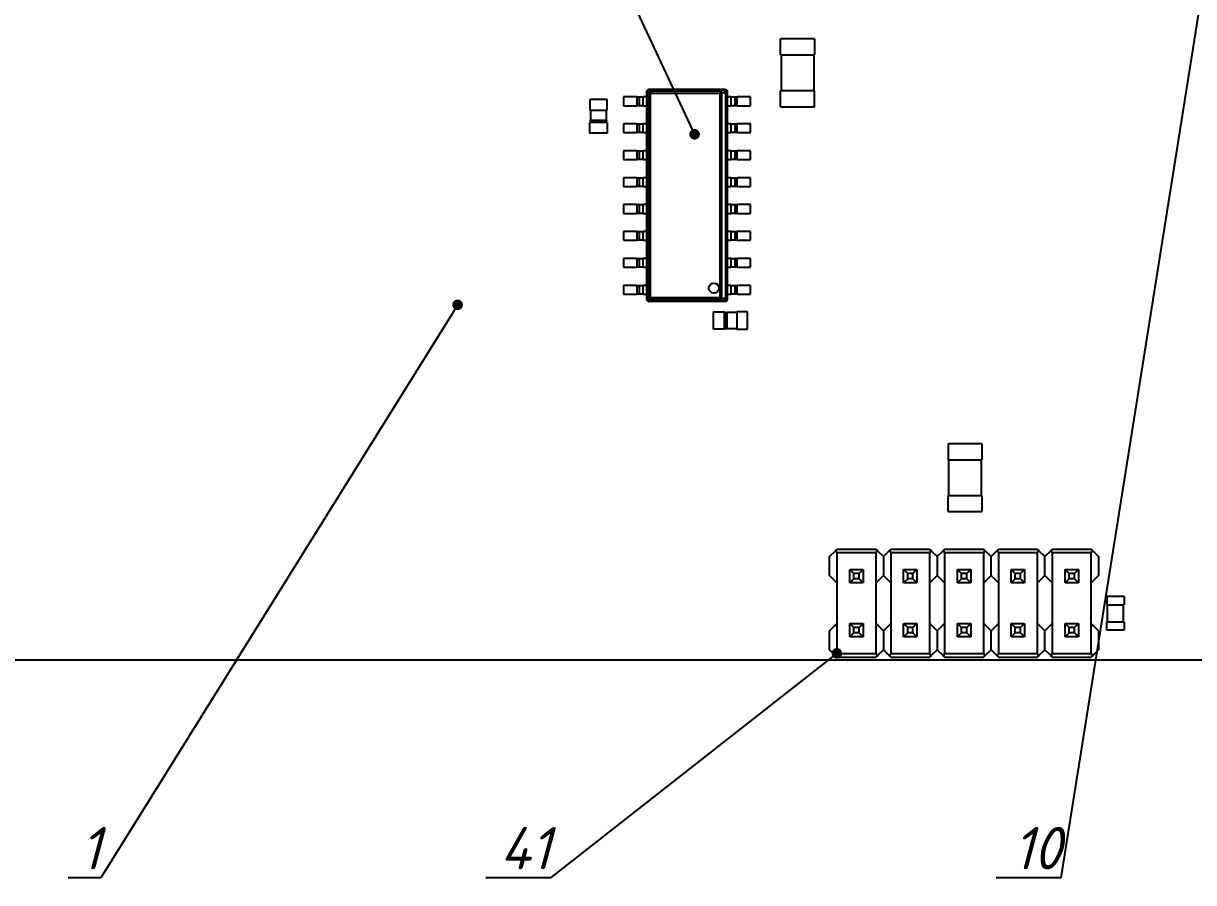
# Model space of a CAD drawing. Header units: millimetres. Extents: x 461 to 1302, y 117 to 711.
# Drawn here: x 597 to 707.5, y 428.7 to 509.8 of the extents above; entities that cross this region are included whole.
import ezdxf
from ezdxf import colors
from ezdxf.entities.mleader import LeaderData, LeaderLine
from ezdxf.math import Vec2, Vec3

# ---------------------------------------------------------------- set-up
doc = ezdxf.new("R2010")
doc.units = ezdxf.units.MM
doc.layers.get('0').update_dxf_attribs({"lineweight": 50})
doc.styles.add('GOST-2.304_Type-B_italic', font='')
doc.styles.get('GOST-2.304_Type-B_italic').set_extended_font_data('GOST Common', italic=True)

# ---------------------------------------------------------------- blocks, each defined once
blk = doc.blocks.new('_Dot')
at = {"color": 0, "linetype": 'ByBlock', "lineweight": -2}
blk.add_line((-0.5, 0), (-1, 0), dxfattribs=at)
at = {"color": 0, "linetype": 'ByBlock', "lineweight": 90, "const_width": 0.5}
blk.add_lwpolyline([(-0.25, 0, 1), (0.25, 0, 1)], format="xyb", close=True, dxfattribs=at)

msp = doc.modelspace()

# ---------------------------------------------------------------- linework, layer by layer
at = {"color": 7, "linetype": 'Continuous', "lineweight": 25}
for p, q in [((671.702, 508.309), (668.502, 508.309)), ((668.502, 506.809), (668.502, 508.309)), ((671.702, 508.309), (671.702, 506.809)), ((668.502, 506.809), (671.702, 506.809)), ((668.552, 506.809), (668.552, 503.409)), ((671.652, 503.409), (671.652, 506.809)), ((653.667, 502.834), (653.667, 502.014)), ((654.937, 502.834), (653.667, 502.834)), ((654.937, 502.834), (654.937, 502.014)), ((654.937, 502.834), (655.137, 502.834)), ((655.137, 502.834), (655.137, 502.014)), ((655.137, 502.834), (655.537, 502.834)), ((655.537, 502.014), (655.537, 502.834)), ((655.867, 502.834), (655.537, 502.834)), ((655.869, 503.334), (655.867, 503.334)), ((655.867, 502.834), (655.867, 503.334)), ((655.867, 502.834), (655.867, 502.014)), ((655.869, 503.334), (656.012, 503.191)), ((655.869, 483.734), (655.869, 503.334)), ((656.012, 503.191), (656.012, 483.877)), ((656.21, 503.191), (656.012, 503.191)), ((656.07, 503.534), (656.015, 503.527)), ((656.067, 503.534), (656.067, 503.533)), ((663.267, 503.534), (656.067, 503.534)), ((656.21, 503.39), (656.067, 503.533)), ((656.067, 503.533), (663.267, 503.533)), ((656.21, 503.39), (656.21, 503.191)), ((662.785, 503.39), (656.21, 503.39)), ((656.21, 483.877), (656.21, 503.191)), ((656.21, 503.191), (662.785, 503.191)), ((663.164, 503.43), (662.785, 503.39)), ((662.785, 503.191), (662.785, 503.39)), ((662.785, 503.191), (662.926, 503.191)), ((662.785, 483.877), (662.785, 503.191)), ((663.306, 503.231), (662.926, 503.191)), ((662.926, 503.191), (662.926, 483.877)), ((663.267, 503.533), (663.164, 503.43)), ((663.267, 503.533), (663.267, 503.534)), ((663.306, 503.231), (663.306, 483.837)), ((663.363, 503.231), (663.306, 503.231)), ((663.466, 503.334), (663.363, 503.231)), ((663.363, 503.231), (663.363, 483.837)), ((663.466, 503.334), (663.466, 483.734)), ((663.467, 503.334), (663.466, 503.334)), ((663.467, 502.834), (663.467, 503.334)), ((663.467, 502.014), (663.467, 502.834)), ((663.797, 502.834), (663.467, 502.834)), ((663.797, 502.834), (663.797, 502.014)), ((663.797, 502.834), (664.197, 502.834)), ((664.197, 502.014), (664.197, 502.834)), ((664.197, 502.834), (664.397, 502.834)), ((664.397, 502.014), (664.397, 502.834)), ((665.667, 502.834), (664.397, 502.834)), ((665.667, 502.014), (665.667, 502.834)), ((671.702, 503.409), (668.502, 503.409)), ((668.502, 501.909), (668.502, 503.409)), ((671.702, 501.909), (671.702, 503.409)), ((650.49, 502.605), (650.49, 501.589)), ((652.114, 502.605), (650.49, 502.605)), ((650.49, 501.589), (652.114, 501.589)), ((650.54, 501.589), (650.54, 500.655)), ((652.064, 500.655), (652.064, 501.589)), ((652.114, 501.589), (652.114, 502.605)), ((653.667, 502.014), (654.937, 502.014)), ((655.137, 502.014), (654.937, 502.014)), ((655.537, 502.014), (655.137, 502.014)), ((655.537, 502.014), (655.867, 502.014)), ((655.867, 500.294), (655.867, 502.014)), ((663.467, 502.014), (663.797, 502.014)), ((663.467, 500.294), (663.467, 502.014)), ((664.197, 502.014), (663.797, 502.014)), ((664.397, 502.014), (664.197, 502.014)), ((664.397, 502.014), (665.667, 502.014)), ((668.502, 501.909), (671.702, 501.909)), ((650.534, 500.537), (650.534, 500.655)), ((650.534, 500.655), (652.07, 500.655)), ((652.07, 500.537), (650.534, 500.537)), ((650.54, 500.537), (650.54, 500.421)), ((652.064, 500.421), (652.064, 500.537)), ((652.07, 500.655), (652.07, 500.537)), ((652.114, 500.421), (650.49, 500.421)), ((650.49, 499.405), (650.49, 500.421)), ((652.114, 499.405), (650.49, 499.405)), ((652.114, 500.421), (652.114, 499.405)), ((653.667, 500.294), (653.667, 499.474)), ((654.937, 500.294), (653.667, 500.294)), ((653.667, 499.474), (654.937, 499.474)), ((654.937, 500.294), (654.937, 499.474)), ((654.937, 500.294), (655.137, 500.294)), ((655.137, 499.474), (654.937, 499.474)), ((655.137, 500.294), (655.137, 499.474)), ((655.137, 500.294), (655.537, 500.294)), ((655.537, 499.474), (655.137, 499.474)), ((655.537, 499.474), (655.537, 500.294)), ((655.867, 500.294), (655.537, 500.294)), ((655.537, 499.474), (655.867, 499.474)), ((655.867, 500.294), (655.867, 499.474)), ((655.867, 497.754), (655.867, 499.474)), ((663.797, 500.294), (663.467, 500.294)), ((663.467, 499.474), (663.467, 500.294)), ((663.467, 499.474), (663.797, 499.474)), ((663.467, 497.754), (663.467, 499.474)), ((663.797, 500.294), (663.797, 499.474)), ((663.797, 500.294), (664.197, 500.294)), ((664.197, 499.474), (663.797, 499.474)), ((664.197, 499.474), (664.197, 500.294)), ((664.197, 500.294), (664.397, 500.294)), ((664.397, 499.474), (664.197, 499.474)), ((664.397, 499.474), (664.397, 500.294)), ((665.667, 500.294), (664.397, 500.294)), ((664.397, 499.474), (665.667, 499.474)), ((665.667, 499.474), (665.667, 500.294)), ((653.667, 497.754), (653.667, 496.934)), ((654.937, 497.754), (653.667, 497.754)), ((654.937, 497.754), (654.937, 496.934)), ((654.937, 497.754), (655.137, 497.754)), ((655.137, 497.754), (655.137, 496.934)), ((655.137, 497.754), (655.537, 497.754)), ((655.537, 496.934), (655.537, 497.754)), ((655.867, 497.754), (655.537, 497.754)), ((655.867, 497.754), (655.867, 496.934)), ((663.467, 496.934), (663.467, 497.754)), ((663.797, 497.754), (663.467, 497.754)), ((663.797, 497.754), (663.797, 496.934)), ((663.797, 497.754), (664.197, 497.754)), ((664.197, 496.934), (664.197, 497.754)), ((664.197, 497.754), (664.397, 497.754)), ((664.397, 496.934), (664.397, 497.754)), ((665.667, 497.754), (664.397, 497.754)), ((665.667, 496.934), (665.667, 497.754)), ((653.667, 496.934), (654.937, 496.934)), ((655.137, 496.934), (654.937, 496.934)), ((655.537, 496.934), (655.137, 496.934)), ((655.537, 496.934), (655.867, 496.934)), ((655.867, 495.214), (655.867, 496.934)), ((663.467, 496.934), (663.797, 496.934)), ((663.467, 495.214), (663.467, 496.934)), ((664.197, 496.934), (663.797, 496.934)), ((664.397, 496.934), (664.197, 496.934)), ((664.397, 496.934), (665.667, 496.934)), ((653.667, 495.214), (653.667, 494.394)), ((654.937, 495.214), (653.667, 495.214)), ((654.937, 495.214), (654.937, 494.394)), ((654.937, 495.214), (655.137, 495.214)), ((655.137, 495.214), (655.137, 494.394)), ((655.137, 495.214), (655.537, 495.214)), ((655.537, 494.394), (655.537, 495.214)), ((655.867, 495.214), (655.537, 495.214)), ((655.867, 495.214), (655.867, 494.394)), ((663.797, 495.214), (663.467, 495.214)), ((663.467, 494.394), (663.467, 495.214)), ((663.797, 495.214), (663.797, 494.394)), ((663.797, 495.214), (664.197, 495.214)), ((664.197, 494.394), (664.197, 495.214)), ((664.197, 495.214), (664.397, 495.214)), ((664.397, 494.394), (664.397, 495.214)), ((665.667, 495.214), (664.397, 495.214)), ((665.667, 494.394), (665.667, 495.214)), ((653.667, 494.394), (654.937, 494.394)), ((655.137, 494.394), (654.937, 494.394)), ((655.537, 494.394), (655.137, 494.394)), ((655.537, 494.394), (655.867, 494.394)), ((655.867, 492.674), (655.867, 494.394)), ((663.467, 494.394), (663.797, 494.394)), ((663.467, 492.674), (663.467, 494.394)), ((664.197, 494.394), (663.797, 494.394)), ((664.397, 494.394), (664.197, 494.394)), ((664.397, 494.394), (665.667, 494.394)), ((653.667, 492.674), (653.667, 491.854)), ((654.937, 492.674), (653.667, 492.674)), ((653.667, 491.854), (654.937, 491.854)), ((654.937, 492.674), (654.937, 491.854)), ((654.937, 492.674), (655.137, 492.674)), ((655.137, 491.854), (654.937, 491.854)), ((655.137, 492.674), (655.137, 491.854)), ((655.137, 492.674), (655.537, 492.674)), ((655.537, 491.854), (655.137, 491.854)), ((655.537, 491.854), (655.537, 492.674)), ((655.867, 492.674), (655.537, 492.674)), ((655.537, 491.854), (655.867, 491.854)), ((655.867, 492.674), (655.867, 491.854)), ((655.867, 490.134), (655.867, 491.854)), ((663.797, 492.674), (663.467, 492.674)), ((663.467, 491.854), (663.467, 492.674)), ((663.467, 491.854), (663.797, 491.854)), ((663.467, 490.134), (663.467, 491.854)), ((663.797, 492.674), (663.797, 491.854)), ((663.797, 492.674), (664.197, 492.674)), ((664.197, 491.854), (663.797, 491.854)), ((664.197, 491.854), (664.197, 492.674)), ((664.197, 492.674), (664.397, 492.674)), ((664.397, 491.854), (664.197, 491.854)), ((664.397, 491.854), (664.397, 492.674)), ((665.667, 492.674), (664.397, 492.674)), ((664.397, 491.854), (665.667, 491.854)), ((665.667, 491.854), (665.667, 492.674)), ((653.667, 490.134), (653.667, 489.314)), ((654.937, 490.134), (653.667, 490.134)), ((654.937, 490.134), (654.937, 489.314)), ((654.937, 490.134), (655.137, 490.134)), ((655.137, 490.134), (655.137, 489.314)), ((655.137, 490.134), (655.537, 490.134)), ((655.537, 489.314), (655.537, 490.134)), ((655.867, 490.134), (655.537, 490.134)), ((655.867, 490.134), (655.867, 489.314)), ((663.797, 490.134), (663.467, 490.134)), ((663.467, 489.314), (663.467, 490.134)), ((663.797, 490.134), (663.797, 489.314)), ((663.797, 490.134), (664.197, 490.134)), ((664.197, 489.314), (664.197, 490.134)), ((664.197, 490.134), (664.397, 490.134)), ((664.397, 489.314), (664.397, 490.134)), ((665.667, 490.134), (664.397, 490.134)), ((665.667, 489.314), (665.667, 490.134)), ((653.667, 489.314), (654.937, 489.314)), ((655.137, 489.314), (654.937, 489.314)), ((655.537, 489.314), (655.137, 489.314)), ((655.537, 489.314), (655.867, 489.314)), ((655.867, 487.594), (655.867, 489.314)), ((663.467, 489.314), (663.797, 489.314)), ((663.467, 487.594), (663.467, 489.314)), ((664.197, 489.314), (663.797, 489.314)), ((664.397, 489.314), (664.197, 489.314)), ((664.397, 489.314), (665.667, 489.314)), ((653.667, 487.594), (653.667, 486.774)), ((654.937, 487.594), (653.667, 487.594)), ((654.937, 487.594), (654.937, 486.774)), ((654.937, 487.594), (655.137, 487.594)), ((655.137, 487.594), (655.137, 486.774)), ((655.137, 487.594), (655.537, 487.594)), ((655.537, 486.774), (655.537, 487.594)), ((655.867, 487.594), (655.537, 487.594)), ((655.867, 487.594), (655.867, 486.774)), ((663.797, 487.594), (663.467, 487.594)), ((663.467, 486.774), (663.467, 487.594)), ((663.797, 487.594), (663.797, 486.774)), ((663.797, 487.594), (664.197, 487.594)), ((664.197, 486.774), (664.197, 487.594)), ((664.197, 487.594), (664.397, 487.594)), ((664.397, 486.774), (664.397, 487.594)), ((665.667, 487.594), (664.397, 487.594)), ((665.667, 486.774), (665.667, 487.594)), ((653.667, 486.774), (654.937, 486.774)), ((655.137, 486.774), (654.937, 486.774)), ((655.537, 486.774), (655.137, 486.774)), ((655.537, 486.774), (655.867, 486.774)), ((655.867, 485.054), (655.867, 486.774)), ((663.467, 486.774), (663.797, 486.774)), ((663.467, 485.054), (663.467, 486.774)), ((664.197, 486.774), (663.797, 486.774)), ((664.397, 486.774), (664.197, 486.774)), ((664.397, 486.774), (665.667, 486.774)), ((653.667, 485.054), (653.667, 484.234)), ((654.937, 485.054), (653.667, 485.054)), ((654.937, 485.054), (654.937, 484.234)), ((654.937, 485.054), (655.137, 485.054)), ((655.137, 485.054), (655.137, 484.234)), ((655.137, 485.054), (655.537, 485.054)), ((655.537, 484.234), (655.537, 485.054)), ((655.867, 485.054), (655.537, 485.054)), ((655.867, 485.054), (655.867, 484.234)), ((663.467, 484.234), (663.467, 485.054)), ((663.797, 485.054), (663.467, 485.054)), ((663.797, 485.054), (663.797, 484.234)), ((663.797, 485.054), (664.197, 485.054)), ((664.197, 484.234), (664.197, 485.054)), ((664.197, 485.054), (664.397, 485.054)), ((664.397, 484.234), (664.397, 485.054)), ((665.667, 485.054), (664.397, 485.054)), ((665.667, 484.234), (665.667, 485.054)), ((653.667, 484.234), (654.937, 484.234)), ((655.137, 484.234), (654.937, 484.234)), ((655.537, 484.234), (655.137, 484.234)), ((655.537, 484.234), (655.867, 484.234)), ((655.867, 483.734), (655.867, 484.234)), ((663.467, 484.234), (663.797, 484.234)), ((663.467, 483.734), (663.467, 484.234)), ((664.197, 484.234), (663.797, 484.234)), ((664.397, 484.234), (664.197, 484.234)), ((664.397, 484.234), (665.667, 484.234)), ((655.867, 483.734), (655.869, 483.734)), ((656.012, 483.877), (655.869, 483.734)), ((656.012, 483.877), (656.21, 483.877)), ((656.015, 483.541), (656.07, 483.534)), ((656.21, 483.678), (656.067, 483.535)), ((663.267, 483.535), (656.067, 483.535)), ((656.067, 483.535), (656.067, 483.534)), ((663.267, 483.534), (656.067, 483.534)), ((656.21, 483.877), (656.21, 483.678)), ((662.785, 483.877), (656.21, 483.877)), ((662.785, 483.678), (656.21, 483.678)), ((662.785, 483.678), (662.785, 483.877)), ((662.926, 483.877), (662.785, 483.877)), ((663.164, 483.638), (662.785, 483.678)), ((662.926, 483.877), (663.306, 483.837)), ((663.267, 483.535), (663.164, 483.638)), ((663.267, 483.534), (663.267, 483.535)), ((663.306, 483.837), (663.363, 483.837)), ((663.363, 483.837), (663.466, 483.734)), ((663.46, 483.681), (663.467, 483.736)), ((663.466, 483.734), (663.467, 483.734)), ((662.172, 480.922), (662.172, 482.546)), ((662.172, 482.546), (663.188, 482.546)), ((663.188, 480.922), (663.188, 482.546)), ((663.304, 482.496), (663.188, 482.496)), ((663.304, 482.502), (663.422, 482.502)), ((663.304, 480.966), (663.304, 482.502)), ((663.422, 482.502), (663.422, 480.966)), ((664.356, 482.496), (663.422, 482.496)), ((665.372, 482.546), (664.356, 482.546)), ((664.356, 482.546), (664.356, 480.922)), ((665.372, 480.922), (665.372, 482.546)), ((663.188, 480.922), (662.172, 480.922)), ((663.188, 480.972), (663.304, 480.972)), ((663.422, 480.966), (663.304, 480.966)), ((663.422, 480.972), (664.356, 480.972)), ((664.356, 480.922), (665.372, 480.922)), ((684.302, 470.109), (684.302, 468.609)), ((687.502, 470.109), (684.302, 470.109)), ((687.502, 470.109), (687.502, 468.609)), ((684.302, 468.609), (687.502, 468.609)), ((684.352, 468.609), (684.352, 465.209)), ((687.452, 465.209), (687.452, 468.609)), ((687.502, 465.209), (684.302, 465.209)), ((684.302, 463.709), (684.302, 465.209)), ((687.502, 465.209), (687.502, 463.709)), ((684.302, 463.709), (687.502, 463.709)), ((673.122, 459.458), (673.712, 460.048)), ((677.511, 460.149), (673.813, 460.149)), ((673.813, 459.804), (673.813, 456.979)), ((677.511, 459.804), (673.813, 459.804)), ((677.511, 456.979), (677.511, 459.804)), ((677.612, 460.048), (678.202, 459.458)), ((678.202, 459.458), (678.792, 460.048)), ((682.591, 460.149), (678.893, 460.149)), ((678.893, 459.804), (678.893, 456.979)), ((682.591, 459.804), (678.893, 459.804)), ((682.591, 456.979), (682.591, 459.804)), ((682.692, 460.048), (683.282, 459.458)), ((683.282, 459.458), (683.872, 460.048)), ((687.671, 460.149), (683.973, 460.149)), ((683.973, 459.804), (683.973, 456.979)), ((687.671, 459.804), (683.973, 459.804)), ((687.772, 460.048), (687.671, 460.149)), ((687.671, 456.979), (687.671, 459.804)), ((687.772, 460.048), (688.362, 459.458)), ((688.362, 459.458), (688.952, 460.048)), ((692.751, 460.149), (689.053, 460.149)), ((689.053, 459.804), (689.053, 456.979)), ((692.751, 459.804), (689.053, 459.804)), ((692.751, 456.979), (692.751, 459.804)), ((692.852, 460.048), (693.442, 459.458)), ((693.442, 459.458), (694.032, 460.048)), ((697.831, 460.149), (694.133, 460.149)), ((694.133, 459.804), (694.133, 456.979)), ((697.831, 459.804), (694.133, 459.804)), ((697.831, 456.979), (697.831, 459.804)), ((697.932, 460.048), (698.522, 459.458)), ((673.122, 457.67), (673.122, 459.458)), ((678.202, 459.458), (678.202, 457.67)), ((683.282, 459.458), (683.282, 457.67)), ((688.362, 457.67), (688.362, 459.458)), ((693.442, 457.67), (693.442, 459.458)), ((698.522, 459.458), (698.522, 457.67)), ((673.122, 457.67), (673.813, 456.979)), ((675.032, 458.239), (676.292, 458.239)), ((675.413, 457.859), (675.032, 458.239)), ((675.032, 456.979), (675.032, 458.239)), ((675.413, 457.359), (675.413, 457.859)), ((675.913, 457.859), (675.413, 457.859)), ((676.292, 458.239), (675.913, 457.859)), ((675.913, 457.359), (675.913, 457.859)), ((676.292, 458.239), (676.292, 456.979)), ((676.292, 458.239), (676.292, 458.239)), ((678.202, 457.67), (677.511, 456.979)), ((678.202, 457.67), (678.893, 456.979)), ((680.112, 458.239), (681.372, 458.239)), ((680.493, 457.859), (680.112, 458.239)), ((680.112, 456.979), (680.112, 458.239)), ((680.493, 457.359), (680.493, 457.859)), ((680.993, 457.859), (680.493, 457.859)), ((681.372, 458.239), (680.993, 457.859)), ((680.993, 457.359), (680.993, 457.859)), ((681.372, 458.239), (681.372, 456.979)), ((681.372, 458.239), (681.372, 458.239)), ((683.282, 457.67), (682.591, 456.979)), ((683.282, 457.67), (683.973, 456.979)), ((685.192, 458.239), (686.452, 458.239)), ((685.573, 457.859), (685.192, 458.239)), ((685.192, 456.979), (685.192, 458.239)), ((685.573, 457.359), (685.573, 457.859)), ((686.073, 457.859), (685.573, 457.859)), ((686.452, 458.239), (686.073, 457.859)), ((686.073, 457.359), (686.073, 457.859)), ((686.452, 458.239), (686.452, 456.979)), ((686.452, 458.239), (686.452, 458.239)), ((688.362, 457.67), (687.671, 456.979)), ((688.362, 457.67), (689.053, 456.979)), ((690.272, 458.239), (691.532, 458.239)), ((690.653, 457.859), (690.272, 458.239)), ((690.272, 456.979), (690.272, 458.239)), ((690.653, 457.359), (690.653, 457.859)), ((691.153, 457.859), (690.653, 457.859)), ((691.532, 458.239), (691.153, 457.859)), ((691.153, 457.359), (691.153, 457.859)), ((691.532, 458.239), (691.532, 456.979)), ((691.532, 458.239), (691.532, 458.239)), ((693.442, 457.67), (692.751, 456.979)), ((693.442, 457.67), (694.133, 456.979)), ((695.352, 458.239), (696.612, 458.239)), ((695.733, 457.859), (695.352, 458.239)), ((695.352, 456.979), (695.352, 458.239)), ((695.733, 457.359), (695.733, 457.859)), ((696.233, 457.859), (695.733, 457.859)), ((696.612, 458.239), (696.233, 457.859)), ((696.233, 457.359), (696.233, 457.859)), ((696.612, 458.239), (696.612, 456.979)), ((696.612, 458.239), (696.612, 458.239)), ((698.522, 457.67), (697.831, 456.979)), ((673.813, 456.979), (673.813, 453.159)), ((675.413, 457.359), (675.032, 456.979)), ((676.292, 456.979), (675.032, 456.979)), ((675.913, 457.359), (675.413, 457.359)), ((676.292, 456.979), (675.913, 457.359)), ((676.292, 456.979), (676.292, 456.979)), ((677.511, 453.159), (677.511, 456.979)), ((678.893, 456.979), (678.893, 453.159)), ((680.493, 457.359), (680.112, 456.979)), ((681.372, 456.979), (680.112, 456.979)), ((680.993, 457.359), (680.493, 457.359)), ((681.372, 456.979), (680.993, 457.359)), ((681.372, 456.979), (681.372, 456.979)), ((682.591, 453.159), (682.591, 456.979)), ((683.973, 456.979), (683.973, 453.159)), ((685.573, 457.359), (685.192, 456.979)), ((686.452, 456.979), (685.192, 456.979)), ((686.073, 457.359), (685.573, 457.359)), ((686.452, 456.979), (686.073, 457.359)), ((686.452, 456.979), (686.452, 456.979)), ((687.671, 453.159), (687.671, 456.979)), ((689.053, 456.979), (689.053, 453.159)), ((690.653, 457.359), (690.272, 456.979)), ((691.532, 456.979), (690.272, 456.979)), ((691.153, 457.359), (690.653, 457.359)), ((691.532, 456.979), (691.153, 457.359)), ((691.532, 456.979), (691.532, 456.979)), ((692.751, 453.159), (692.751, 456.979)), ((694.133, 456.979), (694.133, 453.159)), ((695.733, 457.359), (695.352, 456.979)), ((696.612, 456.979), (695.352, 456.979)), ((696.233, 457.359), (695.733, 457.359)), ((696.612, 456.979), (696.233, 457.359)), ((696.612, 456.979), (696.612, 456.979)), ((697.831, 453.159), (697.831, 456.979)), ((700.916, 455.71), (699.292, 455.71)), ((699.292, 455.71), (699.292, 454.898)), ((700.916, 455.71), (700.916, 454.898)), ((699.292, 454.898), (700.916, 454.898)), ((699.342, 454.898), (699.342, 453.322)), ((700.866, 453.322), (700.866, 454.898)), ((673.122, 452.468), (673.813, 453.159)), ((673.813, 453.159), (673.813, 450.335)), ((675.032, 453.159), (676.292, 453.159)), ((675.413, 452.779), (675.032, 453.159)), ((675.032, 451.899), (675.032, 453.159)), ((676.292, 453.159), (675.913, 452.779)), ((676.292, 453.159), (676.292, 451.899)), ((676.292, 453.159), (676.292, 453.159)), ((677.511, 450.335), (677.511, 453.159)), ((678.202, 452.468), (677.511, 453.159)), ((678.202, 452.468), (678.893, 453.159)), ((678.893, 453.159), (678.893, 450.335)), ((680.112, 453.159), (681.372, 453.159)), ((680.493, 452.779), (680.112, 453.159)), ((680.112, 451.899), (680.112, 453.159)), ((681.372, 453.159), (680.993, 452.779)), ((681.372, 453.159), (681.372, 451.899)), ((681.372, 453.159), (681.372, 453.159)), ((682.591, 450.335), (682.591, 453.159)), ((683.282, 452.468), (682.591, 453.159)), ((683.282, 452.468), (683.973, 453.159)), ((683.973, 453.159), (683.973, 450.335)), ((685.192, 453.159), (686.452, 453.159)), ((685.573, 452.779), (685.192, 453.159)), ((685.192, 451.899), (685.192, 453.159)), ((686.452, 453.159), (686.073, 452.779)), ((686.452, 453.159), (686.452, 451.899)), ((686.452, 453.159), (686.452, 453.159)), ((687.671, 450.335), (687.671, 453.159)), ((688.362, 452.468), (687.671, 453.159)), ((688.362, 452.468), (689.053, 453.159)), ((689.053, 453.159), (689.053, 450.335)), ((690.272, 453.159), (691.532, 453.159)), ((690.653, 452.779), (690.272, 453.159)), ((690.272, 451.899), (690.272, 453.159)), ((691.532, 453.159), (691.153, 452.779)), ((691.532, 453.159), (691.532, 451.899)), ((691.532, 453.159), (691.532, 453.159)), ((692.751, 450.335), (692.751, 453.159)), ((693.442, 452.468), (692.751, 453.159)), ((693.442, 452.468), (694.133, 453.159)), ((694.133, 453.159), (694.133, 450.335)), ((695.352, 453.159), (696.612, 453.159)), ((695.733, 452.779), (695.352, 453.159)), ((695.352, 451.899), (695.352, 453.159)), ((696.612, 453.159), (696.233, 452.779)), ((696.612, 453.159), (696.612, 451.899)), ((696.612, 453.159), (696.612, 453.159)), ((697.831, 450.335), (697.831, 453.159)), ((698.522, 452.468), (697.831, 453.159)), ((699.292, 453.322), (700.916, 453.322)), ((699.292, 452.51), (699.292, 453.322)), ((700.916, 453.322), (700.916, 452.51)), ((673.122, 450.68), (673.122, 452.468)), ((675.413, 452.279), (675.032, 451.899)), ((676.292, 451.899), (675.032, 451.899)), ((675.413, 452.279), (675.413, 452.779)), ((675.913, 452.779), (675.413, 452.779)), ((675.913, 452.279), (675.413, 452.279)), ((675.913, 452.279), (675.913, 452.779)), ((676.292, 451.899), (675.913, 452.279)), ((676.292, 451.899), (676.292, 451.899)), ((678.202, 452.468), (678.202, 450.68)), ((680.493, 452.279), (680.112, 451.899)), ((681.372, 451.899), (680.112, 451.899)), ((680.493, 452.279), (680.493, 452.779)), ((680.993, 452.779), (680.493, 452.779)), ((680.993, 452.279), (680.493, 452.279)), ((680.993, 452.279), (680.993, 452.779)), ((681.372, 451.899), (680.993, 452.279)), ((681.372, 451.899), (681.372, 451.899)), ((683.282, 452.468), (683.282, 450.68)), ((685.573, 452.279), (685.192, 451.899)), ((686.452, 451.899), (685.192, 451.899)), ((685.573, 452.279), (685.573, 452.779)), ((686.073, 452.779), (685.573, 452.779)), ((686.073, 452.279), (685.573, 452.279)), ((686.073, 452.279), (686.073, 452.779)), ((686.452, 451.899), (686.073, 452.279)), ((686.452, 451.899), (686.452, 451.899)), ((688.362, 450.68), (688.362, 452.468)), ((690.653, 452.279), (690.272, 451.899)), ((691.532, 451.899), (690.272, 451.899)), ((690.653, 452.279), (690.653, 452.779)), ((691.153, 452.779), (690.653, 452.779)), ((691.153, 452.279), (690.653, 452.279)), ((691.153, 452.279), (691.153, 452.779)), ((691.532, 451.899), (691.153, 452.279)), ((691.532, 451.899), (691.532, 451.899)), ((693.442, 450.68), (693.442, 452.468)), ((695.733, 452.279), (695.352, 451.899)), ((696.612, 451.899), (695.352, 451.899)), ((695.733, 452.279), (695.733, 452.779)), ((696.233, 452.779), (695.733, 452.779)), ((696.233, 452.279), (695.733, 452.279)), ((696.233, 452.279), (696.233, 452.779)), ((696.612, 451.899), (696.233, 452.279)), ((696.612, 451.899), (696.612, 451.899)), ((698.522, 452.468), (698.522, 450.68)), ((700.916, 452.51), (699.292, 452.51)), ((734.932, 449.705), (574.934, 449.705)), ((673.712, 450.09), (673.122, 450.68)), ((673.813, 450.335), (677.511, 450.335)), ((673.813, 449.989), (677.511, 449.989)), ((678.202, 450.68), (677.612, 450.09)), ((678.792, 450.09), (678.202, 450.68)), ((678.893, 450.335), (682.591, 450.335)), ((678.893, 449.989), (682.591, 449.989)), ((683.282, 450.68), (682.692, 450.09)), ((683.872, 450.09), (683.282, 450.68)), ((683.973, 450.335), (687.671, 450.335)), ((683.973, 449.989), (687.671, 449.989)), ((688.362, 450.68), (687.772, 450.09)), ((688.952, 450.09), (688.362, 450.68)), ((689.053, 450.335), (692.751, 450.335)), ((689.053, 449.989), (692.751, 449.989)), ((693.442, 450.68), (692.852, 450.09)), ((694.032, 450.09), (693.442, 450.68)), ((694.133, 450.335), (697.831, 450.335)), ((694.133, 449.989), (697.831, 449.989)), ((698.522, 450.68), (697.932, 450.09))]:
    msp.add_line(p, q, dxfattribs=at)
at = {"color": 7, "linetype": 'Continuous', "lineweight": 25, "flags": 128}
for points in [[(673.712, 460.048), (673.755, 460.091), (673.787, 460.123), (673.806, 460.143), (673.813, 460.149)], [(677.511, 460.149), (677.518, 460.143), (677.537, 460.123), (677.569, 460.091), (677.612, 460.048)], [(678.792, 460.048), (678.835, 460.091), (678.867, 460.123), (678.886, 460.143), (678.893, 460.149)], [(682.591, 460.149), (682.598, 460.143), (682.617, 460.123), (682.649, 460.091), (682.692, 460.048)], [(683.872, 460.048), (683.915, 460.091), (683.947, 460.123), (683.966, 460.143), (683.973, 460.149)], [(688.952, 460.048), (688.995, 460.091), (689.027, 460.123), (689.046, 460.143), (689.053, 460.149)], [(692.751, 460.149), (692.758, 460.143), (692.777, 460.123), (692.809, 460.091), (692.852, 460.048)], [(694.032, 460.048), (694.075, 460.091), (694.107, 460.123), (694.126, 460.143), (694.133, 460.149)], [(673.813, 449.989), (673.806, 449.996), (673.787, 450.016), (673.755, 450.048), (673.712, 450.09)], [(677.612, 450.09), (677.569, 450.048), (677.537, 450.016), (677.518, 449.996), (677.511, 449.989)], [(678.893, 449.989), (678.886, 449.996), (678.867, 450.016), (678.835, 450.048), (678.792, 450.09)], [(682.692, 450.09), (682.649, 450.048), (682.617, 450.016), (682.598, 449.996), (682.591, 449.989)], [(683.973, 449.989), (683.966, 449.996), (683.947, 450.016), (683.915, 450.048), (683.872, 450.09)], [(687.772, 450.09), (687.729, 450.048), (687.697, 450.016), (687.678, 449.996), (687.671, 449.989)], [(689.053, 449.989), (689.046, 449.996), (689.027, 450.016), (688.995, 450.048), (688.952, 450.09)], [(692.852, 450.09), (692.809, 450.048), (692.777, 450.016), (692.758, 449.996), (692.751, 449.989)], [(694.133, 449.989), (694.126, 449.996), (694.107, 450.016), (694.075, 450.048), (694.032, 450.09)], [(697.932, 450.09), (697.889, 450.048), (697.857, 450.016), (697.838, 449.996), (697.831, 449.989)]]:
    msp.add_lwpolyline(points, dxfattribs=at)
at = {"color": 7, "linetype": 'Continuous', "lineweight": 25}
msp.add_circle((662.201, 484.8), 0.475, dxfattribs=at)
for centre, radius, start, end in [((656.213, 503.188), 0.201, 90.72777, 179.27438), ((662.731, 503.202), 0.196, 356.82863, 73.99255), ((663.11, 503.242), 0.196, 356.82622, 74.00066), ((663.162, 503.228), 0.201, 0.73201, 89.27014), ((656.213, 483.879), 0.201, 180.72808, 269.26977), ((662.731, 483.866), 0.196, 285.99836, 3.18045), ((663.11, 483.826), 0.196, 285.99798, 3.17513), ((663.162, 483.839), 0.201, 270.72986, 359.26799), ((673.468, 459.804), 0.345, 0.00001, 45.00001), ((677.857, 459.804), 0.345, 135.00001, 180.00001), ((678.548, 459.804), 0.345, 0.00001, 45.00001), ((682.937, 459.804), 0.345, 135.00001, 180.00001), ((683.628, 459.804), 0.345, 0.00001, 45.00001), ((688.017, 459.804), 0.345, 135.00001, 180.00001), ((688.708, 459.804), 0.345, 0.00001, 45.00001), ((693.097, 459.804), 0.345, 135.00001, 180.00001), ((693.788, 459.804), 0.345, 0.00001, 45.00001), ((651.117, 413.338), 66.133, 44.9359, 45.05988), ((698.177, 459.804), 0.345, 135.00001, 180.00001), ((673.468, 450.335), 0.345, 315.00001, 0.00001), ((677.857, 450.335), 0.345, 180.00001, 225.00001), ((678.548, 450.335), 0.345, 315.00001, 0.00001), ((682.937, 450.335), 0.345, 180.00001, 225.00001), ((683.628, 450.335), 0.345, 315.00001, 0.00001), ((688.017, 450.335), 0.345, 180.00001, 225.00001), ((688.708, 450.335), 0.345, 315.00001, 0.00001), ((693.097, 450.335), 0.345, 180.00001, 225.00001), ((693.788, 450.335), 0.345, 315.00001, 0.00001), ((698.177, 450.335), 0.345, 180.00001, 225.00001)]:
    msp.add_arc(centre, radius, start, end, dxfattribs=at)
for points, knots in [([(655.867, 503.334), (655.87, 503.36), (655.876, 503.412), (655.923, 503.479), (655.989, 503.525), (656.041, 503.531), (656.067, 503.534)], [0, 0, 0, 0, 0.250012, 0.4999852, 0.7500114, 1, 1, 1, 1]), ([(656.067, 503.533), (656.042, 503.529), (655.99, 503.523), (655.924, 503.477), (655.878, 503.411), (655.872, 503.36), (655.869, 503.334)], [0, 0, 0, 0, 0.2500119, 0.5000149, 0.7499979, 1, 1, 1, 1]), ([(655.869, 503.334), (655.872, 503.36), (655.878, 503.411), (655.924, 503.477), (655.99, 503.523), (656.042, 503.529), (656.067, 503.533)], [0, 0, 0, 0, 0.2500021, 0.4999851, 0.7499881, 1, 1, 1, 1]), ([(663.267, 503.534), (663.294, 503.531), (663.346, 503.525), (663.412, 503.478), (663.458, 503.412), (663.464, 503.36), (663.467, 503.334)], [0, 0, 0, 0, 0.24999424, 0.49998632, 0.74999166, 1, 1, 1, 1]), ([(663.267, 503.533), (663.293, 503.529), (663.345, 503.523), (663.411, 503.477), (663.457, 503.411), (663.463, 503.36), (663.466, 503.334)], [0, 0, 0, 0, 0.2499743, 0.4999865, 0.7499788, 1, 1, 1, 1]), ([(663.267, 503.533), (663.293, 503.529), (663.345, 503.523), (663.411, 503.477), (663.457, 503.411), (663.463, 503.36), (663.466, 503.334)], [0, 0, 0, 0, 0.2499743, 0.4999865, 0.7499788, 1, 1, 1, 1]), ([(656.067, 483.534), (656.041, 483.537), (655.989, 483.543), (655.923, 483.589), (655.876, 483.655), (655.87, 483.708), (655.867, 483.734)], [0, 0, 0, 0, 0.24998016, 0.50000252, 0.74999177, 1, 1, 1, 1]), ([(655.869, 483.734), (655.872, 483.708), (655.878, 483.656), (655.924, 483.591), (655.99, 483.545), (656.042, 483.538), (656.067, 483.535)], [0, 0, 0, 0, 0.25, 0.4999809, 0.7499951, 1, 1, 1, 1]), ([(656.067, 483.535), (656.042, 483.538), (655.99, 483.545), (655.924, 483.591), (655.878, 483.656), (655.872, 483.708), (655.869, 483.734)], [0, 0, 0, 0, 0.2500049, 0.5000191, 0.75, 1, 1, 1, 1]), ([(663.466, 483.734), (663.463, 483.708), (663.457, 483.656), (663.411, 483.591), (663.345, 483.545), (663.293, 483.538), (663.267, 483.535)], [0, 0, 0, 0, 0.2500173, 0.5000057, 0.7499876, 1, 1, 1, 1]), ([(663.467, 483.734), (663.464, 483.708), (663.458, 483.655), (663.412, 483.589), (663.346, 483.543), (663.294, 483.537), (663.267, 483.534)], [0, 0, 0, 0, 0.2500137, 0.5000349, 0.7500097, 1, 1, 1, 1]), ([(663.466, 483.734), (663.463, 483.708), (663.457, 483.656), (663.411, 483.591), (663.345, 483.545), (663.293, 483.538), (663.267, 483.535)], [0, 0, 0, 0, 0.2500173, 0.5000057, 0.7499876, 1, 1, 1, 1])]:
    msp.add_open_spline(points, degree=3, knots=knots, dxfattribs=at)

# ---------------------------------------------------------------- leaders
at = {"color": 7, "lineweight": 20, "true_color": 0xffffff}
ml = msp.add_multileader_mtext('Standard', dxfattribs=at)
ml.set_content('12', color=(255, 255, 255), style='GOST-2.304_Type-B_italic')
ml.set_leader_properties()
ml.set_arrow_properties(name='DOT')
ml.build(insert=Vec2(0, 0))
ml.multileader.update_dxf_attribs({"text_left_attachment_type": 6, "text_right_attachment_type": 6, "dogleg_length": 0, "arrow_head_size": 1})
ctx = ml.context
ctx.base_point, ctx.arrow_head_size, ctx.landing_gap_size, ctx.plane_origin = Vec3(574.81, 674.134), 1, 0, Vec3(636.907, 503.188)
ctx.left_attachment, ctx.right_attachment, ctx.text_align_type = 6, 6, 2
notes = []
notes.append((ctx, [(0, (1, 1, 0), (578.979, 674.134), (-1, 0), 0, [(0, [(660.377, 499.316)], 0, [])])]))
ctx.mtext.insert, ctx.mtext.alignment, ctx.mtext.flow_direction = Vec3(578.979, 678.934), 3, 5
ml = msp.add_multileader_mtext('Standard', dxfattribs=at)
ml.set_content('10', color=(255, 255, 255), style='GOST-2.304_Type-B_italic')
ml.set_leader_properties()
ml.set_arrow_properties(name='DOT')
ml.build(insert=Vec2(0, 0))
ml.multileader.update_dxf_attribs({"text_left_attachment_type": 6, "text_right_attachment_type": 6, "dogleg_length": 0, "arrow_head_size": 1})
ctx = ml.context
ctx.base_point, ctx.arrow_head_size, ctx.landing_gap_size, ctx.plane_origin = Vec3(690.937, 429.152), 1, 0, Vec3(717.902, 548.589)
ctx.left_attachment, ctx.right_attachment, ctx.text_align_type = 6, 6, 2
notes.append((ctx, [(0, (1, 1, 0), (694.964, 429.152), (-1, 0), 0, [(0, [(714.738, 553.434)], 0, [])])]))
ctx.mtext.insert, ctx.mtext.alignment, ctx.mtext.flow_direction = Vec3(694.964, 433.952), 3, 5
ml = msp.add_multileader_mtext('Standard', dxfattribs=at)
ml.set_content('1', color=(255, 255, 255), style='GOST-2.304_Type-B_italic')
ml.set_leader_properties()
ml.set_arrow_properties(name='DOT')
ml.build(insert=Vec2(0, 0))
ml.multileader.update_dxf_attribs({"text_left_attachment_type": 6, "text_right_attachment_type": 6, "dogleg_length": 0, "arrow_head_size": 1})
ctx = ml.context
ctx.base_point, ctx.arrow_head_size, ctx.landing_gap_size, ctx.plane_origin = Vec3(602.86, 429.152), 1, 0, Vec3(638.005, 483.221)
ctx.left_attachment, ctx.right_attachment, ctx.text_align_type = 6, 6, 2
notes.append((ctx, [(0, (1, 1, 0), (604.312, 429.152), (-1, 0), 0, [(0, [(638.005, 483.221)], 0, [])])]))
ctx.mtext.insert, ctx.mtext.alignment, ctx.mtext.flow_direction = Vec3(604.312, 433.952), 3, 5
ml = msp.add_multileader_mtext('Standard', dxfattribs=at)
ml.set_content('41', color=(255, 255, 255), style='GOST-2.304_Type-B_italic')
ml.set_leader_properties()
ml.set_arrow_properties(name='DOT')
ml.build(insert=Vec2(0, 0))
ml.multileader.update_dxf_attribs({"text_left_attachment_type": 6, "text_right_attachment_type": 6, "dogleg_length": 0, "arrow_head_size": 1})
ctx = ml.context
ctx.base_point, ctx.arrow_head_size, ctx.landing_gap_size, ctx.plane_origin = Vec3(641.493, 429.152), 1, 0, Vec3(673.813, 450.335)
ctx.left_attachment, ctx.right_attachment, ctx.text_align_type = 6, 6, 2
notes.append((ctx, [(0, (1, 1, 0), (646.781, 429.152), (-1, 0), 0, [(0, [(673.813, 450.335)], 0, [])])]))
ctx.mtext.insert, ctx.mtext.alignment, ctx.mtext.flow_direction = Vec3(646.781, 433.952), 3, 5
for ctx, leaders in notes:
    for number, flags, end, landing, length, lines in leaders:
        leader = LeaderData()
        leader.index, (leader.has_last_leader_line, leader.has_dogleg_vector, leader.attachment_direction) = number, flags
        leader.last_leader_point, leader.dogleg_vector, leader.dogleg_length = Vec3(end), Vec3(landing), length
        for number, points, colour, breaks in lines:
            line = LeaderLine()
            line.index, line.vertices, line.color, line.breaks = number, Vec3.list(points), colors.encode_raw_color(colour), breaks
            leader.lines.append(line)
        ctx.leaders.append(leader)

doc.saveas('drawing.dxf')
